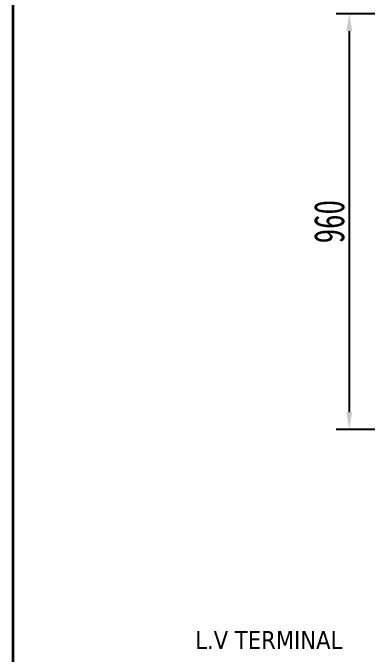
# Model space of a CAD drawing. Extents: x 54056 to 359947, y -41534 to 373650.
# Drawn here: x 77910 to 78727, y -40217 to -38737 of the extents above; entities that cross this region are included whole.
import ezdxf

# ---------------------------------------------------------------- set-up
doc = ezdxf.new("R2010")
doc.units = 0
doc.header["$LTSCALE"] = 3
doc.header["$MEASUREMENT"] = 0
doc.layers.get('0').update_dxf_attribs({"linetype": 'CONTINUOUS', "lineweight": 30})
doc.layers.get('DEFPOINTS').update_dxf_attribs({"linetype": 'CONTINUOUS', "lineweight": 20})
doc.layers.add('粗实线', color=7, linetype='CONTINUOUS', lineweight=35)
doc.layers.add('铁心', color=3, linetype='CONTINUOUS', lineweight=0)
doc.styles.get("Standard").update_dxf_attribs({"font": 'STFANGSO.TTF', "width": 0.7})
doc.styles.add('Tahoma$001', font='tahoma.ttf', dxfattribs={"height": 2.159784})
doc.dimstyles.new('1-15', dxfattribs={"dimscale": 20, "dimtxt": 3.5, "dimasz": 2, "dimexe": 1.5, "dimexo": 0.5, "dimgap": 0.5, "dimtad": 1, "dimtoh": 1, "dimdec": 1, "dimdsep": 46, "dimtxsty": 'Standard', "dimcen": 2.5, "dimclrd": 3, "dimclre": 3, "dimclrt": 3, "dimadec": 0, "dimazin": 2, "dimtfac": 1, "dimtdec": 1, "dimtmove": 0, "dimatfit": 2, "dimfxl": 1, "dimarcsym": 0})

# ---------------------------------------------------------------- blocks, each defined once
blk = doc.blocks.new('*D116')
at = {"color": 3, "linetype": 'ByBlock', "lineweight": -2, "transparency": 16777216}
for p, q in [((78942.7, -38739.1), (78655.7, -38739.1)), ((78685.7, -38779.1), (78685.7, -39659.1)), ((78872.3, -39699.1), (78655.7, -39699.1))]:
    blk.add_line(p, q, dxfattribs=at)
at = {"color": 3, "linetype": 'ByBlock', "transparency": 16777216}
for points in [[(78679, -38779.1), (78692.4, -38779.1), (78685.7, -38739.1)], [(78679, -39659.1), (78692.4, -39659.1), (78685.7, -39699.1)]]:
    blk.add_solid(points, dxfattribs=at)
at = {"layer": 'DEFPOINTS', "color": 0, "linetype": 'ByBlock', "transparency": 16777216}
for p in [(78952.7, -38739.1), (78685.7, -39699.1), (78882.3, -39699.1)]:
    blk.add_point(p, dxfattribs=at)
at = {"color": 3, "linetype": 'ByBlock', "lineweight": 30, "transparency": 16777216, "insert": (78639.7, -39219.1), "char_height": 70, "attachment_point": 5, "rotation": 90}
blk.add_mtext('960', dxfattribs=at)

msp = doc.modelspace()

# ---------------------------------------------------------------- linework, layer by layer
at = {"layer": '粗实线'}
msp.add_line((77909.655, -34560.971), (77909.655, -41414.363), dxfattribs=at)

# ---------------------------------------------------------------- texts
at = {"layer": '铁心', "style": 'Tahoma$001'}
msp.add_text('L.V TERMINAL', height=41.32206, dxfattribs=at).set_placement((78330.283, -40205.249))

# ---------------------------------------------------------------- dimensions: what is measured, and where the dimension line sits
at = {"color": 1, "linetype": 'ByBlock', "lineweight": 30}
dim = msp.add_linear_dim(base=(78685.685, -39699.095), p1=(78952.655, -38739.095), p2=(78882.325, -39699.095), angle=90, dimstyle='1-15', dxfattribs=at)
dim.commit()
dim.dimension.update_dxf_attribs({"geometry": '*D116', "text_midpoint": (78639.677, -39219.095)})

doc.saveas('drawing.dxf')
